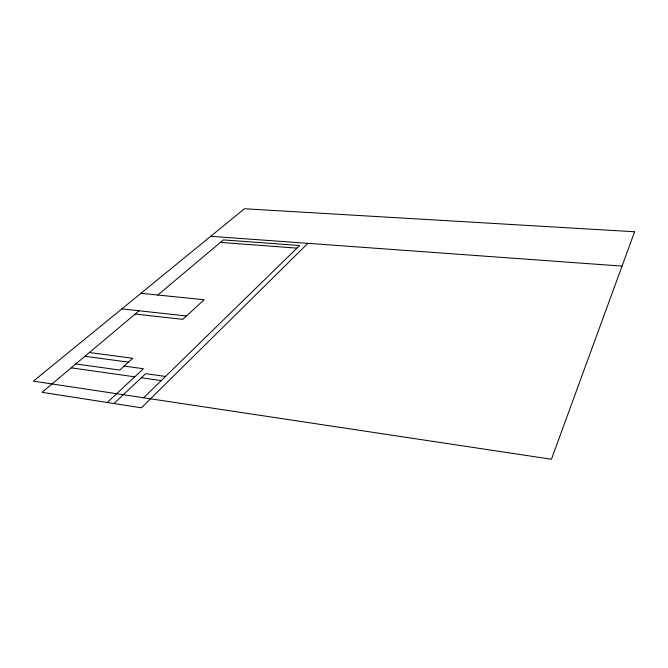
<?xml version="1.0" encoding="UTF-8"?>
<svg xmlns="http://www.w3.org/2000/svg" width="668" height="668" viewBox="0 0 668 668"><rect width="100%" height="100%" fill="white"/><g stroke="black" fill="none" stroke-linecap="round" stroke-linejoin="round"><path stroke-width="1" d="M307.873 243.344L141.441 407.797L42.059 392.325L139.086 310.77M143.67 397.777L299.606 245.523L223.388 239.904L157.823 295.022M113.994 403.522L145.649 373.671L165.53 376.435M107.247 402.478L143.428 368.728L124.181 366.089M210.712 236.305L622.042 266.106M220.432 242.392L296.943 248.129M140.931 293.302L204.191 299.74L182.706 319.346L135.203 314.035M121.868 308.883L186.397 315.981M89.412 352.529L132.765 358.282L119.722 370.055L75.826 363.943M84.945 356.286L128.473 362.156M71.192 367.843L134.736 376.835M141.307 377.762L161.272 380.593M634.6 231.754L551.434 459.25L33.4 381.152L244.438 208.75L634.6 231.754"/></g></svg>
